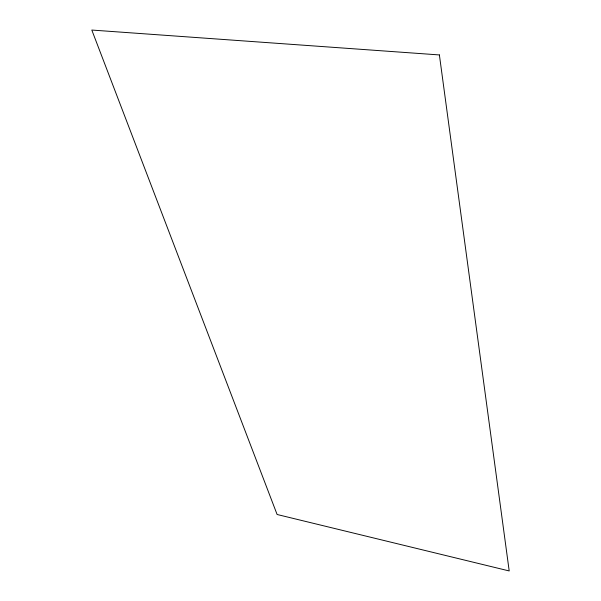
<?xml version="1.0" encoding="UTF-8"?>
<svg xmlns="http://www.w3.org/2000/svg" width="601" height="601" viewBox="0 0 601 601"><rect width="100%" height="100%" fill="white"/><g stroke="black" fill="none" stroke-linecap="round" stroke-linejoin="round"><path stroke-width="0.9" d="M439.391 54.939L91.803 30.05L277.106 514.494L509.197 570.95L439.391 54.939"/></g></svg>
